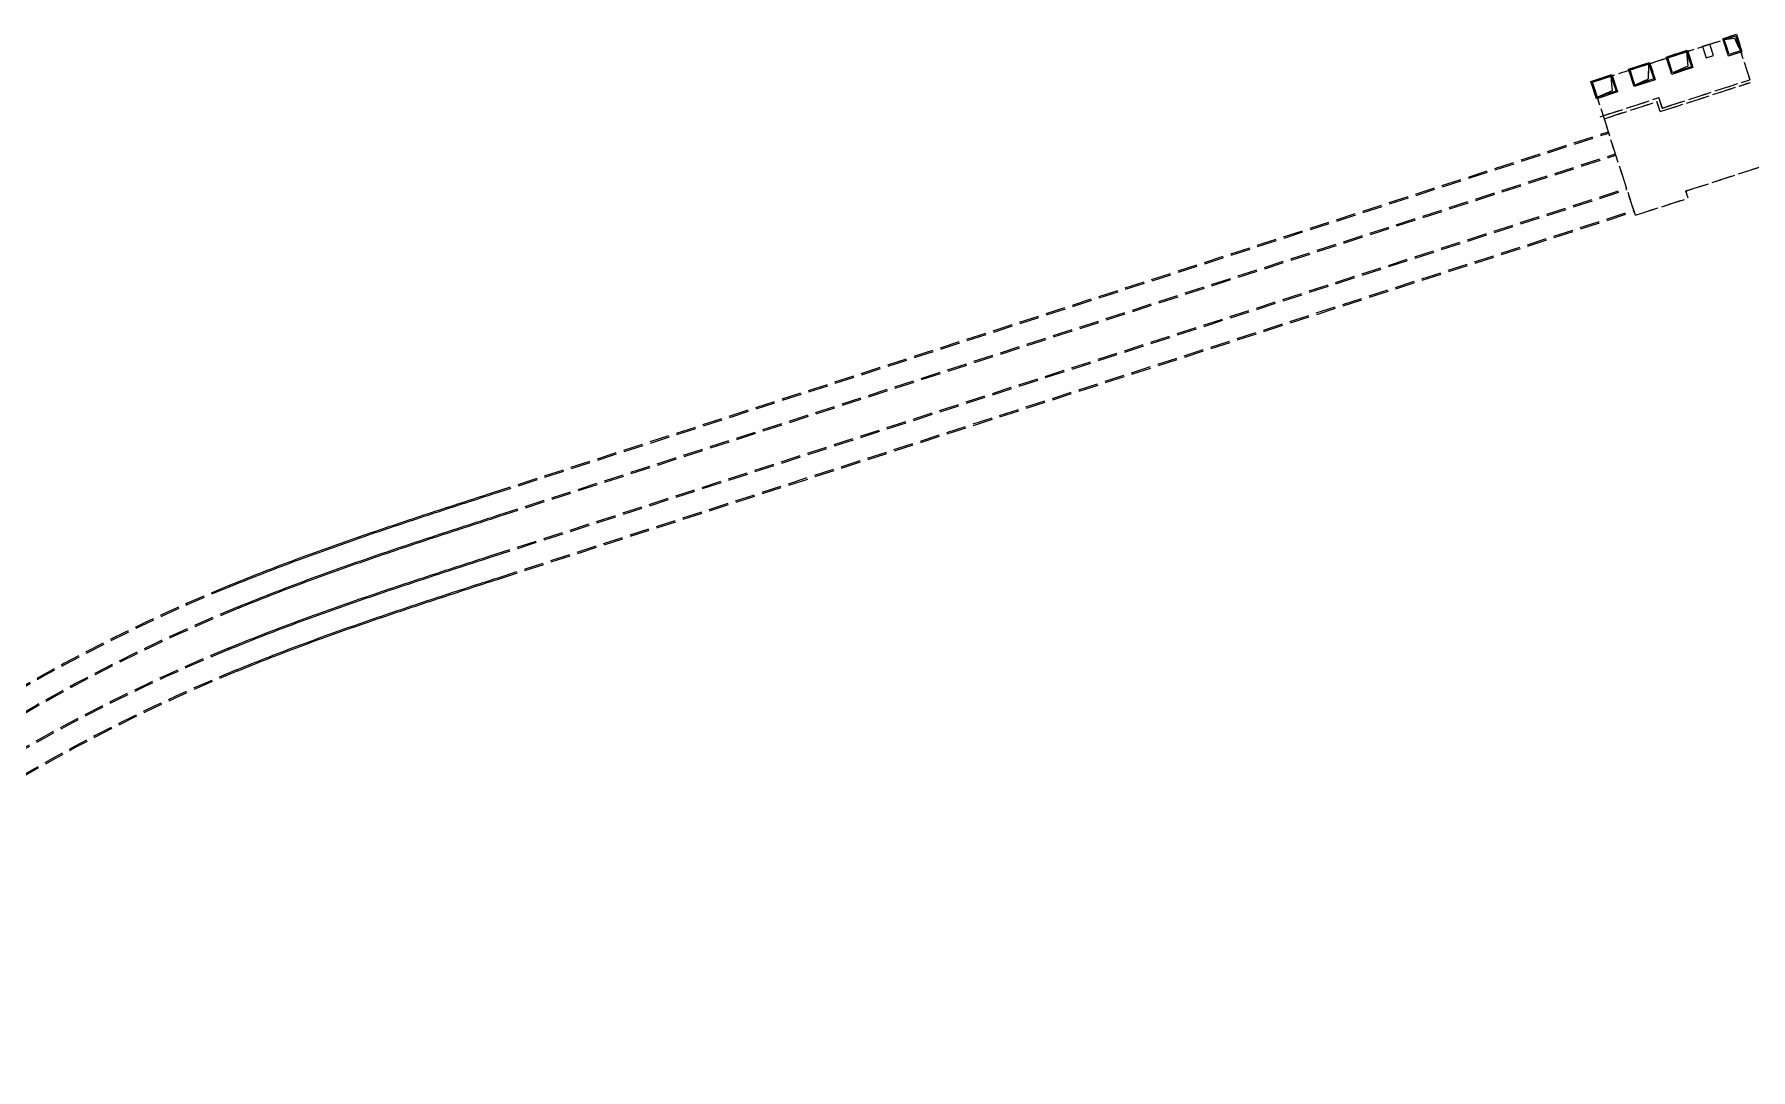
# Model space of a CAD drawing. Extents: x 0 to 531375, y 0 to 4335249.
# Drawn here: x 487947 to 488380.1, y 4324205.4 to 4324466.7 of the extents above; entities that cross this region are included whole.
import ezdxf

# ---------------------------------------------------------------- set-up
doc = ezdxf.new("R2010")
doc.units = 0
doc.linetypes.add('DASH', pattern=[0.35, 0.25, -0.1])
doc.layers.get('0').update_dxf_attribs({"lineweight": 15})
doc.layers.add('地铁', color=4, linetype='Continuous', lineweight=15)

# ---------------------------------------------------------------- blocks, each defined once
blk = doc.blocks.new('总图提取 2015 11 6')
at = {"layer": '地铁', "linetype": 'DASH', "lineweight": -3, "ltscale": 10}
for p, q in [((97381.3, 292039.09, 0), (97417.46, 292050.79, 0)), ((97417.46, 292050.79), (97421.04, 292039.71, 0)), ((97398.97, 292032.56, 0), (97421.04, 292039.71, 0)), ((97381.3, 292039.09, 0), (97384.87, 292028.05, 0)), ((97383.28, 292030.38, 0), (97398.12, 292035.18, 0)), ((97398.97, 292032.56, 0), (97398.12, 292035.18, 0)), ((97398.42, 292031.65, 0), (97421.26, 292039.04, 0)), ((97384.29, 292029.86, 0), (97397.61, 292034.17, 0)), ((97398.42, 292031.65, 0), (97397.61, 292034.17, 0)), ((97404.91, 292011.62, 0), (97466.84, 292031.67)), ((97392.17, 292005.51, 0), (97384.87, 292028.05, 0)), ((97392.17, 292005.51, 0), (97405.49, 292009.82, 0)), ((97405.49, 292009.82, 0), (97404.91, 292011.62, 0))]:
    blk.add_line(p, q, dxfattribs=at)
at = {"layer": '地铁', "linetype": 'DASH', "lineweight": -3, "ltscale": 10, "elevation": 0}
for points in [[(97410.01, 292045.23), (97411.91, 292045.84), (97410.99, 292048.7), (97409.08, 292048.08)], [(97419.07, 292046.79), (97415.64, 292045.68), (97414.23, 292050.06), (97417.65, 292051.17)], [(97418.69, 292046.98), (97415.83, 292046.06), (97414.6, 292049.87), (97417.46, 292050.79)], [(97390.44, 292042.36), (97395.77, 292044.09), (97397.18, 292039.71), (97391.86, 292037.99)], [(97390.82, 292042.17), (97395.57, 292043.71), (97396.81, 292039.9), (97392.05, 292038.36)], [(97401.37, 292041.06), (97399.95, 292045.44), (97405.28, 292047.17), (97406.7, 292042.79)], [(97401.56, 292041.44), (97400.33, 292045.25), (97405.09, 292046.79), (97406.32, 292042.98)], [(97380.93, 292039.28), (97386.25, 292041.01), (97387.67, 292036.63), (97382.34, 292034.91)], [(97381.3, 292039.09), (97386.06, 292040.63), (97387.29, 292036.82), (97382.53, 292035.29)]]:
    blk.add_lwpolyline(points, close=True, dxfattribs=at)
for points in [[(97414.6, 292049.87), (97417.16, 292050.21), (97418.69, 292046.98)], [(97392.05, 292038.36), (97395.49, 292039.96), (97395.57, 292043.71)], [(97405.09, 292046.79), (97405.39, 292043.16), (97401.56, 292041.44)], [(97382.53, 292035.29), (97386.36, 292037), (97386.06, 292040.63)]]:
    blk.add_lwpolyline(points, dxfattribs=at)
blk = doc.blocks.new('A$C1FB5052D')
blk.add_blockref('总图提取 2015 11 6', (-107044.53, -294821.73))
blk = doc.blocks.new('天津2000地铁')
at = {"layer": '地铁', "linetype": 'DASH', "ltscale": 20}
for p, q in [((-9663.22, -2782.64, 0), (-9627.07, -2770.94, 0)), ((-9627.07, -2770.94), (-9623.48, -2782.02, 0)), ((-9663.22, -2782.64, 0), (-9659.65, -2793.67, 0)), ((-9646.1, -2790.08, 0), (-9623.27, -2782.69, 0)), ((-9645.55, -2789.16, 0), (-9623.48, -2782.02, 0)), ((-9661.24, -2791.35, 0), (-9646.4, -2786.55, 0)), ((-9660.24, -2791.86, 0), (-9646.92, -2787.55, 0)), ((-9646.1, -2790.08, 0), (-9646.92, -2787.55, 0)), ((-9645.55, -2789.16, 0), (-9646.4, -2786.55, 0)), ((-9639.62, -2810.1, 0), (-9577.68, -2790.06)), ((-9940.92, -2886.31), (-9659.17, -2795.15)), ((-9940.81, -2886.65), (-9659.07, -2795.48)), ((-9652.36, -2816.22, 0), (-9659.65, -2793.67, 0)), ((-9939.12, -2891.88), (-9657.37, -2800.71)), ((-9939.01, -2892.21), (-9657.27, -2801.05)), ((-9941.13, -2902.15), (-9654.56, -2809.42)), ((-9941.02, -2902.48), (-9654.45, -2809.75)), ((-9639.04, -2811.91, 0), (-9639.62, -2810.1, 0)), ((-9652.36, -2816.22, 0), (-9639.04, -2811.91, 0)), ((-9939.33, -2907.71), (-9652.76, -2814.98)), ((-9939.22, -2908.05), (-9652.65, -2815.32)), ((-9948.54, -2888.78), (-9947.58, -2888.47)), ((-9947.58, -2888.47), (-9946.63, -2888.16)), ((-9947.48, -2888.81), (-9946.52, -2888.5)), ((-9946.63, -2888.16), (-9945.68, -2887.86)), ((-9946.52, -2888.5), (-9945.57, -2888.19)), ((-9945.68, -2887.86), (-9944.73, -2887.55)), ((-9945.57, -2888.19), (-9944.62, -2887.88)), ((-9944.73, -2887.55), (-9943.78, -2887.24)), ((-9944.62, -2887.88), (-9943.67, -2887.57)), ((-9943.78, -2887.24), (-9942.83, -2886.93)), ((-9943.67, -2887.57), (-9942.72, -2887.26)), ((-9942.83, -2886.93), (-9941.87, -2886.62)), ((-9942.72, -2887.26), (-9941.77, -2886.96)), ((-9941.87, -2886.62), (-9940.92, -2886.31)), ((-9941.77, -2886.96), (-9940.81, -2886.65)), ((-9961.86, -2893.15), (-9960.91, -2892.83)), ((-9960.91, -2892.83), (-9959.96, -2892.52)), ((-9960.8, -2893.17), (-9959.85, -2892.85)), ((-9959.96, -2892.52), (-9959.01, -2892.2)), ((-9959.85, -2892.85), (-9958.9, -2892.54)), ((-9959.01, -2892.2), (-9958.05, -2891.89)), ((-9958.9, -2892.54), (-9957.95, -2892.22)), ((-9958.05, -2891.89), (-9957.1, -2891.58)), ((-9957.95, -2892.22), (-9956.99, -2891.91)), ((-9957.1, -2891.58), (-9956.15, -2891.27)), ((-9956.99, -2891.91), (-9956.04, -2891.6)), ((-9956.15, -2891.27), (-9955.2, -2890.95)), ((-9956.04, -2891.6), (-9955.09, -2891.29)), ((-9955.2, -2890.95), (-9954.25, -2890.64)), ((-9955.09, -2891.29), (-9954.14, -2890.97)), ((-9954.25, -2890.64), (-9953.3, -2890.33)), ((-9954.14, -2890.97), (-9953.19, -2890.66)), ((-9953.3, -2890.33), (-9952.34, -2890.02)), ((-9953.19, -2890.66), (-9952.24, -2890.35)), ((-9952.34, -2890.02), (-9951.39, -2889.71)), ((-9952.24, -2890.35), (-9951.28, -2890.04)), ((-9951.39, -2889.71), (-9950.44, -2889.4)), ((-9951.28, -2890.04), (-9950.33, -2889.73)), ((-9950.44, -2889.4), (-9949.49, -2889.09)), ((-9950.33, -2889.73), (-9949.38, -2889.42)), ((-9949.49, -2889.09), (-9948.54, -2888.78)), ((-9949.38, -2889.42), (-9948.43, -2889.11)), ((-9948.43, -2889.11), (-9947.48, -2888.81)), ((-9942.93, -2893.11), (-9941.98, -2892.8)), ((-9941.98, -2892.8), (-9941.02, -2892.5)), ((-9941.87, -2893.14), (-9940.92, -2892.83)), ((-9941.02, -2892.5), (-9940.07, -2892.19)), ((-9940.92, -2892.83), (-9939.97, -2892.52)), ((-9940.07, -2892.19), (-9939.12, -2891.88)), ((-9939.97, -2892.52), (-9939.01, -2892.21)), ((-9974.21, -2897.32), (-9973.26, -2897)), ((-9973.26, -2897), (-9972.31, -2896.67)), ((-9973.15, -2897.33), (-9972.2, -2897)), ((-9972.31, -2896.67), (-9971.36, -2896.35)), ((-9972.2, -2897), (-9971.25, -2896.68)), ((-9971.36, -2896.35), (-9970.41, -2896.02)), ((-9971.25, -2896.68), (-9970.3, -2896.35)), ((-9970.41, -2896.02), (-9969.46, -2895.7)), ((-9970.3, -2896.35), (-9969.35, -2896.03)), ((-9969.46, -2895.7), (-9968.51, -2895.38)), ((-9969.35, -2896.03), (-9968.4, -2895.71)), ((-9968.51, -2895.38), (-9967.56, -2895.06)), ((-9968.4, -2895.71), (-9967.45, -2895.39)), ((-9967.56, -2895.06), (-9966.61, -2894.74)), ((-9967.45, -2895.39), (-9966.5, -2895.07)), ((-9966.61, -2894.74), (-9965.66, -2894.42)), ((-9966.5, -2895.07), (-9965.55, -2894.75)), ((-9965.66, -2894.42), (-9964.71, -2894.1)), ((-9965.55, -2894.75), (-9964.6, -2894.43)), ((-9964.71, -2894.1), (-9963.76, -2893.78)), ((-9964.6, -2894.43), (-9963.65, -2894.11)), ((-9963.76, -2893.78), (-9962.81, -2893.47)), ((-9963.65, -2894.11), (-9962.7, -2893.8)), ((-9962.81, -2893.47), (-9961.86, -2893.15)), ((-9962.7, -2893.8), (-9961.75, -2893.48)), ((-9961.75, -2893.48), (-9960.8, -2893.17)), ((-9956.22, -2897.45), (-9955.28, -2897.13)), ((-9955.28, -2897.13), (-9954.33, -2896.82)), ((-9955.17, -2897.47), (-9954.22, -2897.16)), ((-9954.33, -2896.82), (-9953.38, -2896.51)), ((-9954.22, -2897.16), (-9953.27, -2896.84)), ((-9953.38, -2896.51), (-9952.43, -2896.2)), ((-9953.27, -2896.84), (-9952.32, -2896.53)), ((-9952.43, -2896.2), (-9951.48, -2895.89)), ((-9952.32, -2896.53), (-9951.37, -2896.22)), ((-9951.48, -2895.89), (-9950.53, -2895.58)), ((-9951.37, -2896.22), (-9950.42, -2895.91)), ((-9950.53, -2895.58), (-9949.58, -2895.27)), ((-9950.42, -2895.91), (-9949.47, -2895.6)), ((-9949.58, -2895.27), (-9948.63, -2894.96)), ((-9949.47, -2895.6), (-9948.52, -2895.3)), ((-9948.63, -2894.96), (-9947.68, -2894.65)), ((-9948.52, -2895.3), (-9947.57, -2894.99)), ((-9947.68, -2894.65), (-9946.73, -2894.35)), ((-9947.57, -2894.99), (-9946.62, -2894.68)), ((-9946.73, -2894.35), (-9945.78, -2894.04)), ((-9946.62, -2894.68), (-9945.67, -2894.37)), ((-9945.78, -2894.04), (-9944.83, -2893.73)), ((-9945.67, -2894.37), (-9944.72, -2894.06)), ((-9944.83, -2893.73), (-9943.88, -2893.42)), ((-9944.72, -2894.06), (-9943.77, -2893.75)), ((-9943.88, -2893.42), (-9942.93, -2893.11)), ((-9943.77, -2893.75), (-9942.82, -2893.45)), ((-9942.82, -2893.45), (-9941.87, -2893.14)), ((-9986.51, -2901.68), (-9985.57, -2901.34)), ((-9985.57, -2901.34), (-9984.62, -2901)), ((-9985.45, -2901.67), (-9984.5, -2901.33)), ((-9984.62, -2901), (-9983.68, -2900.66)), ((-9984.5, -2901.33), (-9983.56, -2900.99)), ((-9983.68, -2900.66), (-9982.73, -2900.32)), ((-9983.56, -2900.99), (-9982.62, -2900.65)), ((-9982.73, -2900.32), (-9981.79, -2899.98)), ((-9982.62, -2900.65), (-9981.67, -2900.31)), ((-9981.79, -2899.98), (-9980.84, -2899.64)), ((-9981.67, -2900.31), (-9980.72, -2899.97)), ((-9980.84, -2899.64), (-9979.89, -2899.31)), ((-9980.72, -2899.97), (-9979.78, -2899.64)), ((-9979.89, -2899.31), (-9978.95, -2898.98)), ((-9979.78, -2899.64), (-9978.83, -2899.31)), ((-9978.95, -2898.98), (-9978, -2898.64)), ((-9978.83, -2899.31), (-9977.88, -2898.97)), ((-9978, -2898.64), (-9977.05, -2898.31)), ((-9977.88, -2898.97), (-9976.94, -2898.64)), ((-9977.05, -2898.31), (-9976.11, -2897.98)), ((-9976.94, -2898.64), (-9975.99, -2898.31)), ((-9976.11, -2897.98), (-9975.16, -2897.65)), ((-9975.99, -2898.31), (-9975.04, -2897.98)), ((-9975.16, -2897.65), (-9974.21, -2897.32)), ((-9975.04, -2897.98), (-9974.09, -2897.66)), ((-9974.09, -2897.66), (-9973.15, -2897.33)), ((-9969.47, -2901.88), (-9968.53, -2901.56)), ((-9968.53, -2901.56), (-9967.58, -2901.24)), ((-9968.41, -2901.89), (-9967.47, -2901.57)), ((-9967.58, -2901.24), (-9966.64, -2900.92)), ((-9967.47, -2901.57), (-9966.52, -2901.25)), ((-9966.64, -2900.92), (-9965.69, -2900.6)), ((-9966.52, -2901.25), (-9965.58, -2900.93)), ((-9965.69, -2900.6), (-9964.75, -2900.28)), ((-9965.58, -2900.93), (-9964.63, -2900.61)), ((-9964.75, -2900.28), (-9963.8, -2899.96)), ((-9964.63, -2900.61), (-9963.69, -2900.3)), ((-9963.8, -2899.96), (-9962.85, -2899.65)), ((-9963.69, -2900.3), (-9962.74, -2899.98)), ((-9962.85, -2899.65), (-9961.91, -2899.33)), ((-9962.74, -2899.98), (-9961.8, -2899.66)), ((-9961.91, -2899.33), (-9960.96, -2899.02)), ((-9961.8, -2899.66), (-9960.85, -2899.35)), ((-9960.96, -2899.02), (-9960.01, -2898.7)), ((-9960.85, -2899.35), (-9959.9, -2899.03)), ((-9960.01, -2898.7), (-9959.07, -2898.39)), ((-9959.9, -2899.03), (-9958.96, -2898.72)), ((-9959.07, -2898.39), (-9958.12, -2898.07)), ((-9958.96, -2898.72), (-9958.01, -2898.4)), ((-9958.12, -2898.07), (-9957.17, -2897.76)), ((-9958.01, -2898.4), (-9957.06, -2898.09)), ((-9957.17, -2897.76), (-9956.22, -2897.45)), ((-9957.06, -2898.09), (-9956.11, -2897.78)), ((-9956.11, -2897.78), (-9955.17, -2897.47)), ((-9998.74, -2906.29), (-9997.81, -2905.93)), ((-9997.81, -2905.93), (-9996.87, -2905.56)), ((-9997.68, -2906.25), (-9996.74, -2905.89)), ((-9996.87, -2905.56), (-9995.93, -2905.2)), ((-9996.74, -2905.89), (-9995.8, -2905.53)), ((-9995.93, -2905.2), (-9994.99, -2904.84)), ((-9995.8, -2905.53), (-9994.86, -2905.17)), ((-9994.99, -2904.84), (-9994.05, -2904.49)), ((-9994.86, -2905.17), (-9993.93, -2904.81)), ((-9994.05, -2904.49), (-9993.11, -2904.13)), ((-9993.93, -2904.81), (-9992.99, -2904.46)), ((-9993.11, -2904.13), (-9992.17, -2903.78)), ((-9992.99, -2904.46), (-9992.04, -2904.1)), ((-9992.17, -2903.78), (-9991.23, -2903.42)), ((-9992.04, -2904.1), (-9991.1, -2903.75)), ((-9991.23, -2903.42), (-9990.28, -2903.07)), ((-9991.1, -2903.75), (-9990.16, -2903.4)), ((-9990.28, -2903.07), (-9989.34, -2902.72)), ((-9990.16, -2903.4), (-9989.22, -2903.05)), ((-9989.34, -2902.72), (-9988.4, -2902.37)), ((-9989.22, -2903.05), (-9988.28, -2902.7)), ((-9988.4, -2902.37), (-9987.46, -2902.03)), ((-9988.28, -2902.7), (-9987.34, -2902.36)), ((-9987.46, -2902.03), (-9986.51, -2901.68)), ((-9987.34, -2902.36), (-9986.39, -2902.01)), ((-9986.39, -2902.01), (-9985.45, -2901.67)), ((-9981.7, -2906.16), (-9980.76, -2905.83)), ((-9980.76, -2905.83), (-9979.82, -2905.49)), ((-9980.64, -2906.16), (-9979.71, -2905.82)), ((-9979.82, -2905.49), (-9978.89, -2905.16)), ((-9979.71, -2905.82), (-9978.77, -2905.49)), ((-9978.89, -2905.16), (-9977.95, -2904.83)), ((-9978.77, -2905.49), (-9977.83, -2905.16)), ((-9977.95, -2904.83), (-9977.01, -2904.49)), ((-9977.83, -2905.16), (-9976.89, -2904.82)), ((-9977.01, -2904.49), (-9976.07, -2904.16)), ((-9976.89, -2904.82), (-9975.95, -2904.49)), ((-9976.07, -2904.16), (-9975.13, -2903.83)), ((-9975.95, -2904.49), (-9975.01, -2904.17)), ((-9975.13, -2903.83), (-9974.18, -2903.51)), ((-9975.01, -2904.17), (-9974.07, -2903.84)), ((-9974.18, -2903.51), (-9973.24, -2903.18)), ((-9974.07, -2903.84), (-9973.13, -2903.51)), ((-9973.24, -2903.18), (-9972.3, -2902.85)), ((-9973.13, -2903.51), (-9972.19, -2903.19)), ((-9972.3, -2902.85), (-9971.36, -2902.53)), ((-9972.19, -2903.19), (-9971.24, -2902.86)), ((-9971.36, -2902.53), (-9970.41, -2902.21)), ((-9971.24, -2902.86), (-9970.3, -2902.54)), ((-9970.41, -2902.21), (-9969.47, -2901.88)), ((-9970.3, -2902.54), (-9969.36, -2902.21)), ((-9969.36, -2902.21), (-9968.41, -2901.89)), ((-9953.51, -2906.16), (-9952.55, -2905.85)), ((-9952.55, -2905.85), (-9951.6, -2905.54)), ((-9952.44, -2906.19), (-9951.49, -2905.88)), ((-9951.6, -2905.54), (-9950.65, -2905.23)), ((-9951.49, -2905.88), (-9950.54, -2905.57)), ((-9950.65, -2905.23), (-9949.7, -2904.92)), ((-9950.54, -2905.57), (-9949.59, -2905.26)), ((-9949.7, -2904.92), (-9948.75, -2904.61)), ((-9949.59, -2905.26), (-9948.64, -2904.95)), ((-9948.75, -2904.61), (-9947.79, -2904.31)), ((-9948.64, -2904.95), (-9947.69, -2904.64)), ((-9947.79, -2904.31), (-9946.84, -2904)), ((-9947.69, -2904.64), (-9946.73, -2904.33)), ((-9946.84, -2904), (-9945.89, -2903.69)), ((-9946.73, -2904.33), (-9945.78, -2904.02)), ((-9945.89, -2903.69), (-9944.94, -2903.38)), ((-9945.78, -2904.02), (-9944.83, -2903.71)), ((-9944.94, -2903.38), (-9943.99, -2903.07)), ((-9944.83, -2903.71), (-9943.88, -2903.41)), ((-9943.99, -2903.07), (-9943.04, -2902.76)), ((-9943.88, -2903.41), (-9942.93, -2903.1)), ((-9943.04, -2902.76), (-9942.08, -2902.46)), ((-9942.93, -2903.1), (-9941.98, -2902.79)), ((-9942.08, -2902.46), (-9941.13, -2902.15)), ((-9941.98, -2902.79), (-9941.02, -2902.48)), ((-10007.15, -2909.66), (-10006.22, -2909.28)), ((-10007.02, -2909.98), (-10006.09, -2909.6)), ((-10006.22, -2909.28), (-10005.29, -2908.9)), ((-10006.09, -2909.6), (-10005.16, -2909.22)), ((-10005.29, -2908.9), (-10004.35, -2908.52)), ((-10005.16, -2909.22), (-10004.22, -2908.84)), ((-10004.35, -2908.52), (-10003.42, -2908.14)), ((-10004.22, -2908.84), (-10003.29, -2908.47)), ((-10003.42, -2908.14), (-10002.49, -2907.77)), ((-10003.29, -2908.47), (-10002.36, -2908.09)), ((-10002.49, -2907.77), (-10001.55, -2907.4)), ((-10002.36, -2908.09), (-10001.42, -2907.72)), ((-10001.55, -2907.4), (-10000.62, -2907.03)), ((-10001.42, -2907.72), (-10000.49, -2907.35)), ((-10000.62, -2907.03), (-9999.68, -2906.66)), ((-10000.49, -2907.35), (-9999.55, -2906.98)), ((-9999.68, -2906.66), (-9998.74, -2906.29)), ((-9999.55, -2906.98), (-9998.62, -2906.62)), ((-9998.62, -2906.62), (-9997.68, -2906.25)), ((-9992.9, -2910.31), (-9991.97, -2909.96)), ((-9991.97, -2909.96), (-9991.04, -2909.6)), ((-9991.85, -2910.28), (-9990.92, -2909.93)), ((-9991.04, -2909.6), (-9990.11, -2909.25)), ((-9990.92, -2909.93), (-9989.99, -2909.58)), ((-9990.11, -2909.25), (-9989.18, -2908.9)), ((-9989.99, -2909.58), (-9989.06, -2909.23)), ((-9989.18, -2908.9), (-9988.25, -2908.56)), ((-9989.06, -2909.23), (-9988.12, -2908.88)), ((-9988.25, -2908.56), (-9987.31, -2908.21)), ((-9988.12, -2908.88), (-9987.19, -2908.54)), ((-9987.31, -2908.21), (-9986.38, -2907.86)), ((-9987.19, -2908.54), (-9986.26, -2908.19)), ((-9986.38, -2907.86), (-9985.44, -2907.52)), ((-9986.26, -2908.19), (-9985.32, -2907.85)), ((-9985.44, -2907.52), (-9984.51, -2907.18)), ((-9985.32, -2907.85), (-9984.39, -2907.51)), ((-9984.51, -2907.18), (-9983.57, -2906.84)), ((-9984.39, -2907.51), (-9983.45, -2907.17)), ((-9983.57, -2906.84), (-9982.64, -2906.5)), ((-9983.45, -2907.17), (-9982.52, -2906.83)), ((-9982.64, -2906.5), (-9981.7, -2906.16)), ((-9982.52, -2906.83), (-9981.58, -2906.49)), ((-9981.58, -2906.49), (-9980.64, -2906.16)), ((-9966.82, -2910.57), (-9965.87, -2910.25)), ((-9965.87, -2910.25), (-9964.92, -2909.93)), ((-9964.92, -2909.93), (-9963.97, -2909.62)), ((-9964.81, -2910.27), (-9963.86, -2909.95)), ((-9963.97, -2909.62), (-9963.02, -2909.3)), ((-9963.86, -2909.95), (-9962.91, -2909.63)), ((-9963.02, -2909.3), (-9962.07, -2908.98)), ((-9962.91, -2909.63), (-9961.96, -2909.31)), ((-9962.07, -2908.98), (-9961.12, -2908.67)), ((-9961.96, -2909.31), (-9961.01, -2909)), ((-9961.12, -2908.67), (-9960.17, -2908.35)), ((-9961.01, -2909), (-9960.06, -2908.68)), ((-9960.17, -2908.35), (-9959.22, -2908.04)), ((-9960.06, -2908.68), (-9959.11, -2908.37)), ((-9959.22, -2908.04), (-9958.26, -2907.72)), ((-9959.11, -2908.37), (-9958.15, -2908.06)), ((-9958.26, -2907.72), (-9957.31, -2907.41)), ((-9958.15, -2908.06), (-9957.2, -2907.74)), ((-9957.31, -2907.41), (-9956.36, -2907.1)), ((-9957.2, -2907.74), (-9956.25, -2907.43)), ((-9956.36, -2907.1), (-9955.41, -2906.79)), ((-9956.25, -2907.43), (-9955.3, -2907.12)), ((-9955.41, -2906.79), (-9954.46, -2906.48)), ((-9955.3, -2907.12), (-9954.35, -2906.81)), ((-9954.46, -2906.48), (-9953.51, -2906.16)), ((-9954.35, -2906.81), (-9953.4, -2906.5)), ((-9953.4, -2906.5), (-9952.44, -2906.19)), ((-9947.89, -2910.49), (-9946.94, -2910.18)), ((-9946.94, -2910.18), (-9945.99, -2909.87)), ((-9946.83, -2910.51), (-9945.88, -2910.2)), ((-9945.99, -2909.87), (-9945.04, -2909.56)), ((-9945.88, -2910.2), (-9944.93, -2909.89)), ((-9945.04, -2909.56), (-9944.09, -2909.25)), ((-9944.93, -2909.89), (-9943.98, -2909.59)), ((-9944.09, -2909.25), (-9943.14, -2908.95)), ((-9943.98, -2909.59), (-9943.03, -2909.28)), ((-9943.14, -2908.95), (-9942.18, -2908.64)), ((-9943.03, -2909.28), (-9942.08, -2908.97)), ((-9942.18, -2908.64), (-9941.23, -2908.33)), ((-9942.08, -2908.97), (-9941.13, -2908.66)), ((-9941.23, -2908.33), (-9940.28, -2908.02)), ((-9941.13, -2908.66), (-9940.17, -2908.35)), ((-9940.28, -2908.02), (-9939.33, -2907.71)), ((-9940.17, -2908.35), (-9939.22, -2908.05)), ((-10004, -2914.69), (-10003.08, -2914.32)), ((-10003.08, -2914.32), (-10002.16, -2913.94)), ((-10002.95, -2914.64), (-10002.03, -2914.27)), ((-10002.16, -2913.94), (-10001.24, -2913.57)), ((-10002.03, -2914.27), (-10001.11, -2913.9)), ((-10001.24, -2913.57), (-10000.32, -2913.2)), ((-10001.11, -2913.9), (-10000.19, -2913.53)), ((-10000.32, -2913.2), (-9999.39, -2912.83)), ((-10000.19, -2913.53), (-9999.26, -2913.16)), ((-9999.39, -2912.83), (-9998.47, -2912.47)), ((-9999.26, -2913.16), (-9998.34, -2912.79)), ((-9998.47, -2912.47), (-9997.54, -2912.1)), ((-9998.34, -2912.79), (-9997.41, -2912.43)), ((-9997.54, -2912.1), (-9996.62, -2911.74)), ((-9997.41, -2912.43), (-9996.49, -2912.07)), ((-9996.62, -2911.74), (-9995.69, -2911.38)), ((-9996.49, -2912.07), (-9995.56, -2911.71)), ((-9995.69, -2911.38), (-9994.76, -2911.02)), ((-9995.56, -2911.71), (-9994.64, -2911.35)), ((-9994.76, -2911.02), (-9993.83, -2910.66)), ((-9994.64, -2911.35), (-9993.71, -2910.99)), ((-9993.83, -2910.66), (-9992.9, -2910.31)), ((-9993.71, -2910.99), (-9992.78, -2910.64)), ((-9992.78, -2910.64), (-9991.85, -2910.28)), ((-9979.16, -2914.81), (-9978.21, -2914.48)), ((-9978.21, -2914.48), (-9977.26, -2914.15)), ((-9978.09, -2914.81), (-9977.15, -2914.48)), ((-9977.26, -2914.15), (-9976.31, -2913.81)), ((-9977.15, -2914.48), (-9976.2, -2914.15)), ((-9976.31, -2913.81), (-9975.37, -2913.49)), ((-9976.2, -2914.15), (-9975.25, -2913.82)), ((-9975.37, -2913.49), (-9974.42, -2913.16)), ((-9975.25, -2913.82), (-9974.3, -2913.49)), ((-9974.42, -2913.16), (-9973.47, -2912.83)), ((-9974.3, -2913.49), (-9973.36, -2913.16)), ((-9973.47, -2912.83), (-9972.52, -2912.51)), ((-9973.36, -2913.16), (-9972.41, -2912.84)), ((-9972.52, -2912.51), (-9971.57, -2912.18)), ((-9972.41, -2912.84), (-9971.46, -2912.51)), ((-9971.57, -2912.18), (-9970.62, -2911.86)), ((-9971.46, -2912.51), (-9970.51, -2912.19)), ((-9970.62, -2911.86), (-9969.67, -2911.53)), ((-9970.51, -2912.19), (-9969.56, -2911.87)), ((-9969.67, -2911.53), (-9968.72, -2911.21)), ((-9969.56, -2911.87), (-9968.61, -2911.54)), ((-9968.72, -2911.21), (-9967.77, -2910.89)), ((-9968.61, -2911.54), (-9967.66, -2911.22)), ((-9967.77, -2910.89), (-9966.82, -2910.57)), ((-9967.66, -2911.22), (-9966.71, -2910.9)), ((-9966.71, -2910.9), (-9965.76, -2910.58)), ((-9965.76, -2910.58), (-9964.81, -2910.27)), ((-9961.17, -2914.85), (-9960.22, -2914.53)), ((-9960.22, -2914.53), (-9959.28, -2914.22)), ((-9960.11, -2914.87), (-9959.17, -2914.55)), ((-9959.28, -2914.22), (-9958.33, -2913.91)), ((-9959.17, -2914.55), (-9958.22, -2914.24)), ((-9958.33, -2913.91), (-9957.38, -2913.59)), ((-9958.22, -2914.24), (-9957.27, -2913.93)), ((-9957.38, -2913.59), (-9956.43, -2913.28)), ((-9957.27, -2913.93), (-9956.32, -2913.61)), ((-9956.43, -2913.28), (-9955.48, -2912.97)), ((-9956.32, -2913.61), (-9955.38, -2913.3)), ((-9955.48, -2912.97), (-9954.54, -2912.66)), ((-9955.38, -2913.3), (-9954.43, -2912.99)), ((-9954.54, -2912.66), (-9953.59, -2912.35)), ((-9954.43, -2912.99), (-9953.48, -2912.68)), ((-9953.59, -2912.35), (-9952.64, -2912.04)), ((-9953.48, -2912.68), (-9952.53, -2912.37)), ((-9952.64, -2912.04), (-9951.69, -2911.72)), ((-9952.53, -2912.37), (-9951.58, -2912.06)), ((-9951.69, -2911.72), (-9950.74, -2911.41)), ((-9951.58, -2912.06), (-9950.63, -2911.75)), ((-9950.74, -2911.41), (-9949.79, -2911.11)), ((-9950.63, -2911.75), (-9949.68, -2911.44)), ((-9949.79, -2911.11), (-9948.84, -2910.8)), ((-9949.68, -2911.44), (-9948.73, -2911.13)), ((-9948.84, -2910.8), (-9947.89, -2910.49)), ((-9948.73, -2911.13), (-9947.78, -2910.82)), ((-9947.78, -2910.82), (-9946.83, -2910.51)), ((-10004.92, -2915.07), (-10004, -2914.69)), ((-10004.79, -2915.39), (-10003.87, -2915.02)), ((-10003.87, -2915.02), (-10002.95, -2914.64)), ((-9991.44, -2919.26), (-9990.49, -2918.91)), ((-9990.49, -2918.91), (-9989.55, -2918.56)), ((-9990.37, -2919.23), (-9989.43, -2918.88)), ((-9989.55, -2918.56), (-9988.61, -2918.21)), ((-9989.43, -2918.88), (-9988.49, -2918.54)), ((-9988.61, -2918.21), (-9987.67, -2917.86)), ((-9988.49, -2918.54), (-9987.54, -2918.19)), ((-9987.67, -2917.86), (-9986.72, -2917.52)), ((-9987.54, -2918.19), (-9986.6, -2917.85)), ((-9986.72, -2917.52), (-9985.78, -2917.17)), ((-9986.6, -2917.85), (-9985.66, -2917.5)), ((-9985.78, -2917.17), (-9984.83, -2916.83)), ((-9985.66, -2917.5), (-9984.71, -2917.16)), ((-9984.83, -2916.83), (-9983.89, -2916.49)), ((-9984.71, -2917.16), (-9983.77, -2916.82)), ((-9983.89, -2916.49), (-9982.94, -2916.15)), ((-9983.77, -2916.82), (-9982.82, -2916.48)), ((-9982.94, -2916.15), (-9982, -2915.81)), ((-9982.82, -2916.48), (-9981.88, -2916.14)), ((-9982, -2915.81), (-9981.05, -2915.48)), ((-9981.88, -2916.14), (-9980.93, -2915.81)), ((-9981.05, -2915.48), (-9980.1, -2915.14)), ((-9980.93, -2915.81), (-9979.99, -2915.47)), ((-9980.1, -2915.14), (-9979.16, -2914.81)), ((-9979.99, -2915.47), (-9979.04, -2915.14)), ((-9979.04, -2915.14), (-9978.09, -2914.81)), ((-9973.45, -2919.01), (-9972.51, -2918.69)), ((-9972.51, -2918.69), (-9971.57, -2918.36)), ((-9972.39, -2919.02), (-9971.45, -2918.69)), ((-9971.57, -2918.36), (-9970.62, -2918.04)), ((-9971.45, -2918.69), (-9970.51, -2918.37)), ((-9970.62, -2918.04), (-9969.68, -2917.72)), ((-9970.51, -2918.37), (-9969.57, -2918.05)), ((-9969.68, -2917.72), (-9968.73, -2917.39)), ((-9969.57, -2918.05), (-9968.62, -2917.73)), ((-9968.73, -2917.39), (-9967.79, -2917.07)), ((-9968.62, -2917.73), (-9967.68, -2917.4)), ((-9967.79, -2917.07), (-9966.85, -2916.75)), ((-9967.68, -2917.4), (-9966.73, -2917.08)), ((-9966.85, -2916.75), (-9965.9, -2916.43)), ((-9966.73, -2917.08), (-9965.79, -2916.76)), ((-9965.9, -2916.43), (-9964.96, -2916.11)), ((-9965.79, -2916.76), (-9964.84, -2916.45)), ((-9964.96, -2916.11), (-9964.01, -2915.8)), ((-9964.84, -2916.45), (-9963.9, -2916.13)), ((-9964.01, -2915.8), (-9963.06, -2915.48)), ((-9963.9, -2916.13), (-9962.95, -2915.81)), ((-9963.06, -2915.48), (-9962.12, -2915.16)), ((-9962.95, -2915.81), (-9962.01, -2915.5)), ((-9962.12, -2915.16), (-9961.17, -2914.85)), ((-9962.01, -2915.5), (-9961.06, -2915.18)), ((-9961.06, -2915.18), (-9960.11, -2914.87)), ((-10002.7, -2923.6), (-10001.76, -2923.23)), ((-10001.76, -2923.23), (-10000.82, -2922.86)), ((-10001.63, -2923.56), (-10000.7, -2923.19)), ((-10000.82, -2922.86), (-9999.89, -2922.49)), ((-10000.7, -2923.19), (-9999.76, -2922.82)), ((-9999.89, -2922.49), (-9998.95, -2922.12)), ((-9999.76, -2922.82), (-9998.82, -2922.45)), ((-9998.95, -2922.12), (-9998.01, -2921.76)), ((-9998.82, -2922.45), (-9997.89, -2922.09)), ((-9998.01, -2921.76), (-9997.08, -2921.4)), ((-9997.89, -2922.09), (-9996.95, -2921.72)), ((-9997.08, -2921.4), (-9996.14, -2921.04)), ((-9996.95, -2921.72), (-9996.01, -2921.36)), ((-9996.14, -2921.04), (-9995.2, -2920.68)), ((-9996.01, -2921.36), (-9995.07, -2921)), ((-9995.2, -2920.68), (-9994.26, -2920.32)), ((-9995.07, -2921), (-9994.13, -2920.65)), ((-9994.26, -2920.32), (-9993.32, -2919.96)), ((-9994.13, -2920.65), (-9993.19, -2920.29)), ((-9993.32, -2919.96), (-9992.38, -2919.61)), ((-9993.19, -2920.29), (-9992.25, -2919.94)), ((-9992.38, -2919.61), (-9991.44, -2919.26)), ((-9992.25, -2919.94), (-9991.31, -2919.58)), ((-9991.31, -2919.58), (-9990.37, -2919.23)), ((-9985.65, -2923.36), (-9984.72, -2923.01)), ((-9984.72, -2923.01), (-9983.78, -2922.67)), ((-9984.6, -2923.34), (-9983.66, -2923)), ((-9983.78, -2922.67), (-9982.85, -2922.33)), ((-9983.66, -2923), (-9982.73, -2922.66)), ((-9982.85, -2922.33), (-9981.91, -2922)), ((-9982.73, -2922.66), (-9981.79, -2922.33)), ((-9981.91, -2922), (-9980.97, -2921.66)), ((-9981.79, -2922.33), (-9980.85, -2921.99)), ((-9980.97, -2921.66), (-9980.03, -2921.33)), ((-9980.85, -2921.99), (-9979.92, -2921.65)), ((-9980.03, -2921.33), (-9979.09, -2920.99)), ((-9979.92, -2921.65), (-9978.98, -2921.32)), ((-9979.09, -2920.99), (-9978.16, -2920.66)), ((-9978.98, -2921.32), (-9978.04, -2920.99)), ((-9978.16, -2920.66), (-9977.22, -2920.33)), ((-9978.04, -2920.99), (-9977.1, -2920.66)), ((-9977.22, -2920.33), (-9976.27, -2920)), ((-9977.1, -2920.66), (-9976.16, -2920.33)), ((-9976.27, -2920), (-9975.33, -2919.67)), ((-9976.16, -2920.33), (-9975.22, -2920)), ((-9975.33, -2919.67), (-9974.39, -2919.34)), ((-9975.22, -2920), (-9974.28, -2919.67)), ((-9974.39, -2919.34), (-9973.45, -2919.01)), ((-9974.28, -2919.67), (-9973.34, -2919.34)), ((-9973.34, -2919.34), (-9972.39, -2919.02)), ((-10007.36, -2925.49), (-10006.43, -2925.11)), ((-10007.22, -2925.82), (-10006.3, -2925.44)), ((-10006.43, -2925.11), (-10005.5, -2924.73)), ((-10006.3, -2925.44), (-10005.36, -2925.06)), ((-10005.5, -2924.73), (-10004.56, -2924.35)), ((-10005.36, -2925.06), (-10004.43, -2924.68)), ((-10004.56, -2924.35), (-10003.63, -2923.98)), ((-10004.43, -2924.68), (-10003.5, -2924.3)), ((-10003.63, -2923.98), (-10002.7, -2923.6)), ((-10003.5, -2924.3), (-10002.57, -2923.93)), ((-10002.57, -2923.93), (-10001.63, -2923.56)), ((-9997.75, -2927.94), (-9996.83, -2927.57)), ((-9996.83, -2927.57), (-9995.9, -2927.21)), ((-9996.7, -2927.9), (-9995.77, -2927.54)), ((-9995.9, -2927.21), (-9994.97, -2926.86)), ((-9995.77, -2927.54), (-9994.84, -2927.18)), ((-9994.97, -2926.86), (-9994.04, -2926.5)), ((-9994.84, -2927.18), (-9993.92, -2926.82)), ((-9994.04, -2926.5), (-9993.11, -2926.14)), ((-9993.92, -2926.82), (-9992.99, -2926.47)), ((-9993.11, -2926.14), (-9992.18, -2925.79)), ((-9992.99, -2926.47), (-9992.06, -2926.12)), ((-9992.18, -2925.79), (-9991.25, -2925.44)), ((-9992.06, -2926.12), (-9991.13, -2925.76)), ((-9991.25, -2925.44), (-9990.32, -2925.09)), ((-9991.13, -2925.76), (-9990.2, -2925.41)), ((-9990.32, -2925.09), (-9989.39, -2924.74)), ((-9990.2, -2925.41), (-9989.27, -2925.06)), ((-9989.39, -2924.74), (-9988.46, -2924.39)), ((-9989.27, -2925.06), (-9988.33, -2924.72)), ((-9988.46, -2924.39), (-9987.52, -2924.04)), ((-9988.33, -2924.72), (-9987.4, -2924.37)), ((-9987.52, -2924.04), (-9986.59, -2923.7)), ((-9987.4, -2924.37), (-9986.47, -2924.03)), ((-9986.59, -2923.7), (-9985.65, -2923.36)), ((-9986.47, -2924.03), (-9985.53, -2923.68)), ((-9985.53, -2923.68), (-9984.6, -2923.34)), ((-10005.13, -2930.9), (-10004.21, -2930.53)), ((-10005, -2931.23), (-10004.08, -2930.85)), ((-10004.21, -2930.53), (-10003.29, -2930.15)), ((-10004.08, -2930.85), (-10003.16, -2930.47)), ((-10003.29, -2930.15), (-10002.37, -2929.78)), ((-10003.16, -2930.47), (-10002.24, -2930.1)), ((-10002.37, -2929.78), (-10001.45, -2929.41)), ((-10002.24, -2930.1), (-10001.32, -2929.73)), ((-10001.45, -2929.41), (-10000.53, -2929.04)), ((-10001.32, -2929.73), (-10000.4, -2929.36)), ((-10000.53, -2929.04), (-9999.6, -2928.67)), ((-10000.4, -2929.36), (-9999.47, -2928.99)), ((-9999.6, -2928.67), (-9998.68, -2928.3)), ((-9999.47, -2928.99), (-9998.55, -2928.63)), ((-9998.68, -2928.3), (-9997.75, -2927.94)), ((-9998.55, -2928.63), (-9997.62, -2928.26)), ((-9997.62, -2928.26), (-9996.7, -2927.9))]:
    blk.add_line(p, q, dxfattribs=at)
at = {"layer": '地铁', "linetype": 'DASH', "ltscale": 20, "elevation": 0}
for points in [[(-9625.46, -2774.94), (-9628.88, -2776.04), (-9630.3, -2771.67), (-9626.87, -2770.56)], [(-9625.84, -2774.74), (-9628.69, -2775.67), (-9629.92, -2771.86), (-9627.07, -2770.94)], [(-9643.16, -2780.66), (-9644.57, -2776.29), (-9639.24, -2774.56), (-9637.83, -2778.94)], [(-9642.96, -2780.28), (-9644.19, -2776.48), (-9639.44, -2774.94), (-9638.21, -2778.75)], [(-9634.52, -2776.5), (-9632.61, -2775.88), (-9633.54, -2773.03), (-9635.44, -2773.65)], [(-9654.09, -2779.36), (-9648.76, -2777.64), (-9647.34, -2782.02), (-9652.67, -2783.74)], [(-9653.71, -2779.56), (-9648.95, -2778.02), (-9647.72, -2781.82), (-9652.48, -2783.36)], [(-9663.6, -2782.44), (-9658.27, -2780.72), (-9656.86, -2785.1), (-9662.18, -2786.82)], [(-9663.22, -2782.64), (-9658.47, -2781.1), (-9657.23, -2784.9), (-9661.99, -2786.44)]]:
    blk.add_lwpolyline(points, close=True, dxfattribs=at)
for points in [[(-9629.92, -2771.86), (-9627.36, -2771.51), (-9625.84, -2774.74)], [(-9639.44, -2774.94), (-9639.14, -2778.57), (-9642.96, -2780.28)], [(-9652.48, -2783.36), (-9649.04, -2781.77), (-9648.95, -2778.02)], [(-9661.99, -2786.44), (-9658.17, -2784.73), (-9658.47, -2781.1)]]:
    blk.add_lwpolyline(points, dxfattribs=at)
at = {"layer": '地铁', "linetype": 'DASH', "ltscale": 20}
for centre, radius, start, end in [((-9834.58, -3328.61), 453.1, 112.3865, 135.6246), ((-9834.58, -3328.61), 452.75, 112.3866, 135.6246), ((-9834.58, -3328.61), 447.25, 112.3869, 135.6242), ((-9834.58, -3328.61), 446.9, 112.387, 135.6242), ((-9834.79, -3344.45), 453.1, 112.3865, 135.6246), ((-9834.79, -3344.45), 452.75, 112.3866, 135.6246), ((-9834.79, -3344.45), 447.25, 112.387, 135.6242), ((-9834.79, -3344.45), 446.9, 112.387, 135.6242)]:
    blk.add_arc(centre, radius, start, end, dxfattribs=at)

msp = doc.modelspace()

# ---------------------------------------------------------------- block references
at = {"layer": '地铁', "color": 1}
msp.add_blockref('天津2000地铁', (498003.38431, 4327237.28522), dxfattribs=at)
at = {"layer": '地铁'}
msp.add_blockref('A$C1FB5052D', (498003.38431, 4327237.28522), dxfattribs=at)

doc.saveas('drawing.dxf')
